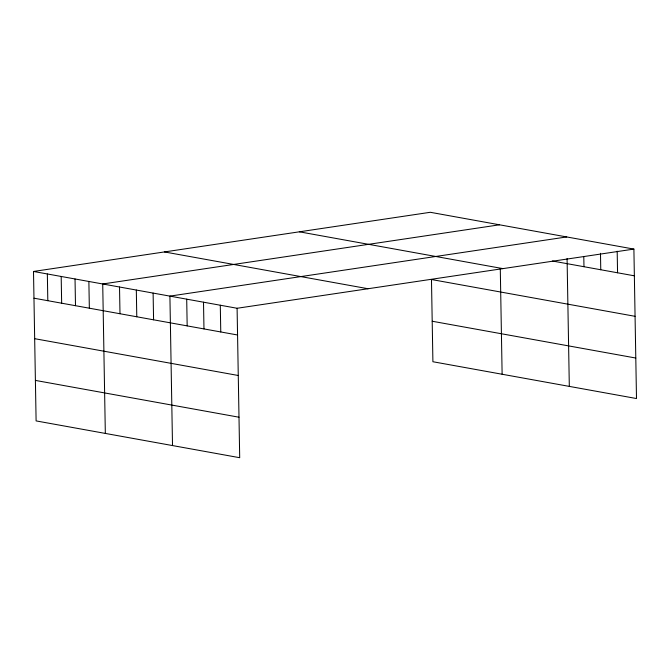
<?xml version="1.0" encoding="UTF-8"?>
<svg xmlns="http://www.w3.org/2000/svg" width="670" height="670" viewBox="0 0 670 670"><rect width="100%" height="100%" fill="white"/><g stroke="black" fill="none" stroke-linecap="round" stroke-linejoin="round"><path stroke-width="1" d="M33.5 271.459L237.096 308.267L239.701 457.711L36.105 420.911L33.5 271.459L430.299 212.29L633.895 249.089L636.5 398.541L432.904 361.733L431.472 279.516L635.068 316.315M499.519 224.802L102.719 283.971L105.332 433.423M566.703 236.946L169.912 296.115L172.517 445.567M237.096 308.267L633.895 249.089M552.348 260.998L634.356 275.822M299.356 231.812L502.952 268.62M164.443 251.937L368.039 288.736M432.2 321.24L635.797 358.04M33.969 298.192L237.565 334.992M34.672 338.685L238.269 375.493M35.401 380.409L238.997 417.217M617.187 251.191L617.564 272.782M600.479 253.302L600.764 269.75M583.788 256.434L583.972 266.71M567.08 258.536L569.316 386.397M500.289 268.737L502.123 374.245M220.296 305.227L220.765 331.96M203.504 302.195L203.973 328.92M186.704 299.155L187.173 325.888M153.112 293.083L153.581 319.816M136.32 290.043L136.78 316.776M119.52 287.011L119.989 313.736M88.876 281.467L89.345 308.2M75.032 278.971L75.501 305.696M61.188 276.467L61.657 303.192M47.344 273.963L47.813 300.696"/></g></svg>
